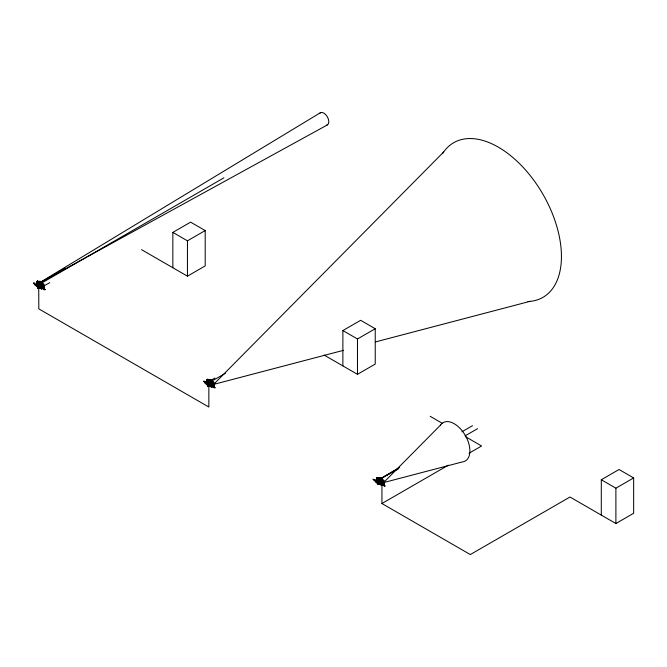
<?xml version="1.0" encoding="UTF-8"?>
<svg xmlns="http://www.w3.org/2000/svg" width="667" height="667" viewBox="0 0 667 667"><rect width="100%" height="100%" fill="white"/><g stroke="black" fill="none" stroke-linecap="round" stroke-linejoin="round"><path stroke-width="1" d="M41.587 284.717L41.654 284.25L39.987 283.583L40.312 282.316L42.688 283.733L42.688 285.626C38.761 287.544 33.75 290.162 41.954 286.043C43.597 288.786 38.111 288.878 42.988 287.527L42.638 287.319M37.944 286.81C38.202 288.594 38.569 286.185 37.06 286.301L37.06 285.776L38.503 285.268L37.627 286.101M40.787 286.718L38.819 284.792L38.844 283.025L40.237 283.433L38.819 283.125M41.212 285.91L39.186 284.734L39.445 283.4M41.204 283.275L42.338 283.934L42.338 285.493L39.278 287.002L41.546 285.359L41.546 283.083L41.546 284.967M39.003 285.051L39.186 283.925M40.845 286.426L39.995 285.926L40.237 285.476M39.186 283.55L41.471 284.576L40.237 283.433M40.312 282.316L40.595 284.067L40.995 282.333M40.87 286.827C40.203 283.683 44.189 286.593 41.446 286.085L40.87 285.751L40.562 288.127L40.995 285.026L38.711 286.343M39.386 286.335L41.204 284.834M39.995 285.926C42.638 285.526 40.462 284.325 38.819 284.734M41.713 286.46L41.838 285.726L42.73 286.243L42.73 288.027M42.546 288.202C41.137 290.212 43.814 281.149 43.072 288.002M39.853 282.399C40.82 284.651 37.419 278.314 42.571 282.933L42.48 284.084M42.646 288.528L42.896 285.693L42.471 286.385L41.437 285.751M209.28 382.249L208.296 382.816C208.946 379.731 205.769 377.664 207.237 382.925M206.603 383.825L207.454 385.026L207.679 384.551M212.715 383.792C199.333 390.362 216.475 382.7 212.023 383.833M208.262 385.142L208.021 385.851M209.546 383.733L209.538 385.626L209.546 383.733L208.412 383.083L208.054 385.167C210.205 387.952 209.155 384.067 210.313 384.917L210.597 385.96M210.63 384.159L208.904 383.083L208.904 381.165L211.497 382.741L209.221 381.716L209.221 382.9L211.247 384.075M208.846 382.9C208.187 381.491 210.272 381.157 208.846 381.291M209.313 384.834L209.538 385.293L212.373 383.658L212.373 382.099L211.231 381.449L210.905 384.992M209.029 383.217L209.221 381.716M210.013 384.1L210.272 383.642M209.288 381.032L210.272 382.033L211.681 382.166L211.431 382.566L210.022 381.749L210.672 380.298L210.672 381.799M210.739 384.092L210.739 383.358L210.372 383.992M212.148 383.525C210.605 381.999 211.406 384.134 209.738 384.259M209.105 382.758L211.572 383.858L207.979 385.601L207.979 384.976M212.114 384.042L212.456 384.234C214.574 382.008 208.921 377.113 209.738 381.115M210.272 383.217L212.606 384.15L212.606 381.107M212.965 385.743L212.898 383.783M382.499 481.741C380.448 484.584 373.403 485.693 382.299 482.216M378.206 483.008L378.439 481.249L379.581 481.907L379.565 483.792L379.581 481.907M378.339 484.517L378.056 484.017M378.297 483.308L378.297 483.934L378.014 483.141M379.181 484.117L381.607 485.351L383.058 484.517C384.134 480.29 380.699 482.341 378.931 481.249C377.705 477.222 380.849 481.082 381.899 480.907M378.881 481.065C378.214 479.523 380.298 479.423 378.881 479.456M380.599 481.849L379.248 481.065L379.248 479.881L381.057 480.173L381.057 478.673L380.407 480.123M377.997 482.091L376.838 482.766L379.49 484.292L379.773 482.758L380.932 483.458M379.448 481.257L379.506 479.74M379.365 479.239L381.582 480.573L381.699 479.39M380.699 481.891L380.699 481.149M380.774 482.258L380.774 481.524L379.531 482.241M380.657 480.407L380.699 478.464L380.307 479.773M380.932 483.158L381.04 481.366M379.773 482.424C381.349 482.249 380.699 480.198 382.174 481.699M381.266 481.499L381.607 479.415L381.607 481.299M382.791 482.083L382.533 482.725L382.633 479.273L379.823 477.647L379.773 479.281M382.458 480.248L382.633 479.273M39.511 285.568L39.161 287.66L39.511 285.568L38.036 285.109L38.027 287.002L39.428 287.961L36.777 286.426L37.769 285.693M208.412 383.083L208.054 385.167M378.431 482.808L378.439 481.249M40.595 285.993L39.395 285.976L40.562 286.585M210.372 384.309L210.013 383.8M213.648 385.943L213.132 386.56L213.056 384.651L215.358 383.392M34.184 283.508L34.217 283.392M34.501 283.617L34.367 283.942M204.21 381.674L204.569 381.532M213.79 387.627L213.999 387.185M374.07 480.165L374.304 479.798M374.646 479.84L374.079 480.248M383.817 485.793L384.284 485.401M384.242 485.834L384.3 485.384M37.936 285.759L36.818 284.617L37.419 284.209L36.852 283.884L36.86 281.749L37.385 281.657L37.419 284.867L36.852 284.542C35.71 287.118 38.886 287.744 36.71 285.743M39.695 282.825L39.645 282.383M39.995 282.583L40.103 282.716M40.045 284.676L39.695 284.142L40.087 284.325M39.645 284.425L40.228 284.517M39.853 284.25L40.137 284.617L39.745 284.267M39.995 283.116L39.703 282.358M44.322 287.852L43.247 287.936L44.322 287.852L43.905 285.626C43.272 284.1 43.297 286.126 43.755 285.051C43.172 284.209 43.739 289.486 43.488 287.794M208.254 383.925L206.845 383.116L207.587 382.391L206.878 382.049C206.428 376.238 209.288 383.633 205.686 383.125L205.261 382.883L205.261 383.542L206.803 384.434L208.538 383.433L207.137 382.625L206.603 379.857C207.904 378.164 211.072 381.841 207.587 379.29L207.587 383.258L207.695 379.465M207.737 384.834L206.887 384.759L206.878 382.708L207.454 383.033C206.103 384.634 208.546 385.634 207.846 384.559M209.838 380.807L209.938 381.015M209.947 382.583L210.272 382.608M211.497 382.524L211.597 380.724L212.223 381.182M212.481 382.299L212.715 381.908L213.223 385.576M212.481 383.975L208.021 386.185M212.956 386.668C212.69 385.834 211.464 386.893 212.548 386.46M213.865 386.301C213.832 383.008 213.006 382.883 213.94 383.792L214.357 386.018C212.039 385.709 214.749 387.452 213.757 384.325M213.265 385.843L213.682 386.151M377.622 480.165L375.721 481.624L376.88 481.282L377.997 481.924L376.88 480.957L377.622 480.557L376.913 480.215C377.939 471.844 377.38 488.594 376.913 480.874L378.564 481.924L377.163 480.79C375.938 475.479 379.048 478.431 378.331 480.982L379.306 480.415C380.323 478.664 378.097 476.563 376.638 478.022L376.638 479.456L377.897 479.398L376.638 479.456M379.131 480.924C386.827 481.165 373.312 485.776 382.399 481.824L382.408 480.273L381.266 479.615M379.907 478.931L380.165 479.048M380.065 480.857L380.048 480.49M380.198 479.323L379.773 478.698M381.316 479.223L381.891 479.281M382.991 484.776C382.65 483.867 381.574 485.117 382.566 484.659M38.578 282.466L39.095 282.333M378.764 478.989L378.247 479.281L378.531 478.914M43.905 285.276L42.771 285.184L43.739 284.942M213.915 383.358L213.573 383.141M383.967 484.292L383.083 484.684L383.083 482.816L383.717 482.449L383.767 484.467L383.275 484.175L383.717 483.9L383.892 484.467L383.542 481.165M213.548 383.217L213.223 383.592L213.773 383.108M383.358 481.266L383.8 481.682M208.846 385.468L208.846 407.037L38.819 308.871L38.728 287.16M41.121 282.266L40.345 283.792L41.654 284.25M210.372 381.958L211.03 380.507L210.63 382.233L210.63 381.807L211.681 382.416M43.197 285.426L43.538 284.826M34.567 283.6L34.217 284.034L35.951 284.959L35.226 285.376L35.226 284.717L37.044 283.667M209.446 384.617L209.738 384.859M212.298 386.768L214.074 387.794L214.224 387.202M383.617 483.9L383.867 484.442L383.717 482.449M383.542 483.909L383.633 484.5L383.016 483.4M39.862 282.541L320.285 112.79M40.07 282.8L65.241 268.151M39.645 284.034L40.045 284.275M43.238 285.076L43.372 285.368M210.28 381.09L209.805 381.182M213.707 386.235L213.89 383.975M380.048 479.29L379.99 478.789M35.701 284.601L36.235 284.459M379.465 482.816L379.773 483.033M208.471 380.615L208.146 382.733M208.629 380.498L209.121 380.498M378.506 478.781L378.356 479.54M377.163 482.549L376.78 481.916M38.361 287.068L41.546 289.019L42.988 288.186L40.87 286.96M44.147 289.445L42.338 288.544M206.261 382.55L205.845 383.158M214.807 387.644C215.099 389.078 214.34 385.551 212.298 386.11M382.333 484.934L384.209 485.784M443.638 152.026L213.557 384.434L343.455 350.333M41.996 283.808L42.571 283.934L42.329 284.492M209.913 382.299L210.155 382.675M379.706 480.365L380.298 480.774L379.748 480.824M38.519 287.435L38.678 287.535M377.405 482.766L378.539 483.9M33.558 283C32.966 284.009 34.834 282.299 34.109 283.533M44.772 289.478C44.23 290.762 45.881 288.828 44.039 289.053M203.593 381.165C203.152 382.249 204.894 380.032 205.986 382.466M373.62 479.34C373.22 480.14 375.037 478.798 376.288 480.715M376.013 480.632L375.871 481.324M384.892 485.784C385.001 487.285 384.592 483.733 382.333 484.275M37.06 283.4L36.577 283.116C35.668 281.649 38.494 280.048 38.686 282.266L38.127 282.591L37.252 281.424M37.652 286.885L38.211 286.56L37.169 286.527M206.603 379.857L208.012 379.315L208.721 380.432L208.154 380.757M208.254 381.249L207.762 380.273L206.812 380.14L206.753 381.216L207.587 381.841L206.603 382.399L207.587 381.999M207.679 385.051L208.154 384.726M376.638 478.022L378.039 477.48L378.748 478.598L378.189 478.923M39.32 282.049L37.552 281.124L39.32 282.049L38.261 282.666L38.261 284.651L39.245 284.084M381.607 485.351C380.09 484.234 383.984 483.934 382.074 483.625L382.174 482.024M380.932 478.514L399.6 467.35M378.564 481.599L377.122 482.925M37.06 286.593L38.219 285.926M39.678 286.276L40.228 286.001M42.354 287.81L41.471 288.653L39.712 287.635L40.27 286.093M207.662 384.267L208.538 383.433M209.713 384.442L210.297 384.1M209.713 384.601L210.297 384.259M377.83 482.349L378.281 482.091M39.937 285.893L40.812 285.393M211.572 383.858C210.38 382.916 208.929 384.3 211.105 384.717M210.022 384.092L210.847 383.558M382.016 482.383C380.974 480.932 378.631 482.283 381.14 482.883M379.998 482.233L380.874 481.724M34 282.991C32.741 284.709 41.087 285.218 36.777 286.426M36.577 281.691L37.744 281.115M36.71 281.774L37.669 281.808L37.702 284.792M36.852 281.824L37.277 281.457L38.686 282.266M37.652 281.707L38.211 281.382M36.577 283.116L37.069 282.833M36.718 283.208L37.219 282.916M37.069 283.942L36.577 284.234L38.503 285.268M37.06 286.101L35.651 284.959L37.219 284.034M35.651 285.293L37.344 286.135M223.887 177.839L41.637 283.058L41.529 284.534M42.571 282.933L39.645 281.382M38.853 285.935L40.979 284.701M40.27 285.801L39.678 286.143L39.995 286.535M37.944 287.435L40.353 286.051M39.278 287.002L42.113 285.359M38.236 287.602L40.637 286.21M37.994 288.019L39.995 286.86M43.197 285.084L43.672 284.884M43.622 285.117L43.705 285.293M39.995 287.469L39.428 287.961M41.154 286.793L40.587 287.127L42.354 288.144M43.905 285.626L43.622 288.061L43.722 286.16M40.562 287.794L40.42 286.36M41.729 287.127L41.446 286.085M43.905 287.961L43.022 288.352L43.022 286.485L49.733 282.683M44.322 285.868L43.547 285.985M42.955 287.068L43.197 287.41M43.905 287.61L43.397 288.094M45.281 289.428L44.772 289.72L40.52 287.26M172.853 267.742L172.853 232.391L190.604 222.136L205.203 230.565L205.203 265.908L187.444 276.163L141.529 249.658M172.853 232.391L187.444 240.82L205.203 230.565M203.927 381.216L207.804 384.184M206.745 379.94L207.779 379.281M207.679 379.873L208.246 379.548M207.454 380.323L207.22 379.606M206.753 381.374L207.254 381.082M208.296 380.832L209.346 380.223M205.261 382.883L207.162 381.883M206.878 382.049L207.587 381.674M205.261 383.542L205.986 383.125L204.327 382.166M210.947 380.357L214.924 378.056M205.686 383.125L208.546 384.651M206.845 383.116L205.97 383.292M207.454 383.033L207.362 382.424M211.231 381.449L225.413 373.295M206.803 384.434L208.254 383.792L206.845 382.783M206.803 384.592L207.804 384.35M208.879 384.1L211.005 382.875M208.746 384.509L211.03 383.192M207.979 385.276L208.546 384.942L207.662 384.134M213.832 383.333L212.806 383.35L213.223 383.592M209.738 385.668L209.455 384.092L210.822 384.884M210.03 385.634L209.455 386.126M210.905 385.126L213.023 386.351L211.572 387.185L211.222 386.326L213.023 385.693L211.572 386.526L210.597 386.293L210.597 384.751L209.538 385.626M212.665 385.484L211.756 385.618L211.981 384.209M212.665 385.818L211.506 386.818L209.738 385.801M215.174 387.677L210.547 385.426M342.88 365.908L342.88 330.557L360.639 320.31L375.229 328.731L375.229 364.082L357.47 374.329L324.087 355.052M342.88 330.557L357.47 338.986L375.229 328.731M376.772 478.106L377.814 477.447M376.638 480.565L377.622 480.007L376.78 479.381C376.496 477.305 377.655 479.064 378.272 477.722M376.788 479.54L377.28 479.256M377.48 478.514L378.181 479.073L379.381 478.389M378.239 479.164L378.748 478.864M377.83 482.024L376.838 482.6L375.288 481.707L375.288 481.049L377.197 480.048M376.913 480.215L377.622 479.84M375.288 481.707L376.013 481.291L374.354 480.332M398.758 468.251L380.932 478.539L398.191 468.959M461.872 431.816L472.486 425.688M376.638 481.991L377.339 481.749M377.997 481.599L377.122 482.633L378.581 483.475M376.913 482.833L377.689 482.308L378.581 482.816M377.689 482.433L378.281 481.766M378.914 482.266L381.04 481.04M382.408 480.273L380.373 478.656M378.056 484.35L381.791 482.249L382.074 483.625M383.258 481.416L383.733 481.215M383.583 481.382L383.6 481.841L383.8 481.274M380.34 483.358L379.49 484.292M380.649 483.458L381.791 483.458L380.932 482.083L380.624 484.459L380.649 481.591M383.258 481.757L382.841 481.516L383.95 481.524M383.783 482.066L383.967 481.607M383.367 484.234L383.917 482.141M383.158 482.858L384.384 482.208L384.384 484.184L383.55 484.534M382.7 483.984L381.532 484.984L379.773 483.967M383.542 484.25L384.384 484.184M381.924 482.291L381.924 503.527L448.366 465.166M469.018 453.243L481.591 445.99L465.624 436.768M601.301 515.099L601.301 479.756L619.059 469.501L633.65 477.931L633.65 513.273L615.891 523.528L569.977 497.015L470.31 554.56L381.924 503.527M601.301 479.756L615.891 488.177L633.65 477.931M380.415 481.316L380.298 481.958M465.066 435.851L477.614 428.656M40.937 282.233L327.314 124.954M43.572 288.169L43.513 287.652M210.205 381.199C210.138 379.623 209.313 382.033 209.797 379.481M211.206 385.192L210.614 385.451L211.756 385.293L211.472 384.25M379.756 478.856L379.823 477.647M375.679 341.871L529.873 301.384M377.247 477.772L377.68 478.039M41.696 282.491L42.204 283.125M212.364 383.95L212.039 385.459M207.454 385.001L207.162 384.5M382.224 479.231L381.757 478.823L381.632 479.29M379.156 478.547L377.339 477.78M214.357 386.018L213.056 386.518L212.99 383.25M380.849 483.05L379.49 482.266L379.773 483.358M379.565 483.792L378.089 483.008M209.713 384.309L210.138 384.542M377.405 482.266L376.005 481.457M430.132 416.283L442.554 423.453M209.68 379.548L212.49 381.174M379.706 477.714L382.516 479.34M39.128 281.349L41.179 282.533M42.613 283.358L44.114 284.225M209.163 379.515L211.914 381.224M212.239 381.291L214.149 382.391M379.19 477.68L381.924 478.864M382.675 479.698L384.175 480.557M210.347 380.482L212.715 381.908M379.306 478.439L377.614 477.455L377.614 481.424M207.304 379.615L208.721 380.432M207.103 380.999L207.871 381.232L206.603 381.282M41.546 285.693L40.979 285.359M43.022 286.485L43.097 288.394M380.082 481.015L381.457 481.807M37.21 283.325L36.718 283.041C36.276 280.423 39.303 283.075 38.119 284.567M211.472 383.917L212.506 384.551M381.649 482.208L382.533 482.725M382.7 483.658L381.607 484.692L380.915 484.292M38.036 285.109L39.17 285.768M208.062 383.275L209.205 383.934M378.097 481.441L379.231 482.099M380.724 483.158L383.058 484.517M34.292 283.342L35.951 284.3M39.712 286.426L40.278 286.752M42.271 287.944L44.039 288.969M38.219 285.759L35.943 285.126M210.455 385.184L212.381 386.31M380.49 483.358L382.416 484.475M372.87 479.148L378.723 482.524M380.415 483.5L384.926 486.11M208.404 384.642L209.196 385.493M35.226 284.717L35.651 284.959M38.519 286.485L37.627 285.968L38.519 286.777M40.845 287.961L41.546 289.019M375.288 481.049L375.721 481.299M380.057 483.8L380.624 484.134L380.34 482.758M38.027 286.677L39.161 287.327M205.686 383.458L207.087 384.267M375.721 481.624L377.122 482.433M207.379 384.601L208.546 385.276L207.087 384.467L207.962 383.758M35.226 285.376L36.777 286.268M211.572 387.185L209.155 385.951M207.095 384.759L208.262 385.443M380.657 479.973L381.716 480.59M379.248 479.881L381.274 481.057M383.967 481.958L384.384 482.208M44.239 288.944L43.797 289.603M41.679 282.758L41.921 283.175M39.937 282.791L39.762 281.316M208.246 381.407L208.254 382.199M211.773 384.117L212.756 384.409L212.765 386.193M213.106 386.168L212.831 383.817M376.772 482.074L377.247 482.95M206.812 383.783L207.137 384.384M36.777 285.618L37.102 286.218M378.197 479.415L378.289 480.373M383.183 484.4L382.75 480.073M211.289 381.165L211.898 380.699M207.737 380.157L207.737 382.925M40.637 284.817L40.637 285.243M615.891 488.177L615.891 523.528M378.181 479.073L378.181 480.899M377.897 481.274L377.897 477.53L377.722 481.374M377.272 479.656L377.272 481.09M357.47 338.986L357.47 374.329M211.581 381.249L211.581 383.133M210.905 383.917L210.905 385.293M210.88 384.592L210.88 386.126M210.614 383.425L210.614 385.159M187.444 240.82L187.444 276.163M42.013 285.751L42.013 287.294M40.695 282.516L40.695 283.6M39.428 286.86L39.428 287.669M39.145 284.025L39.245 286.068M37.786 285.684L37.769 286.185M319.535 113.49A7.029 4.06 60 0 1 327.355 116.817A7.029 4.06 60 0 1 326.321 125.254M442.571 153.627A89.278 51.542 60 0 1 542.946 194.264A89.278 51.542 60 0 1 527.956 301.509M440.67 424.946L383.592 482.6L462.064 461.998A22.153 12.79 60 0 0 465.308 435.426A22.153 12.79 60 0 0 440.67 424.946"/></g></svg>
